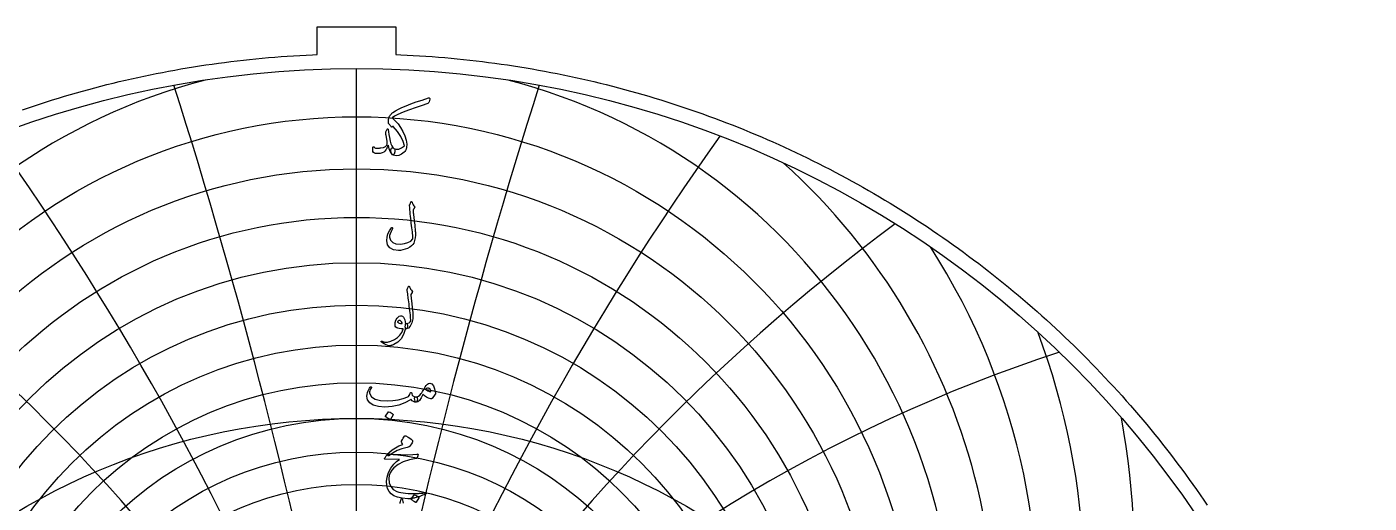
# Model space of a CAD drawing. Header units: millimetres. Extents: x -74 to 74, y -74 to 75.
# Drawn here: x -23.6 to 72.5, y 41.4 to 75.4 of the extents above; entities that cross this region are included whole.
import ezdxf

# ---------------------------------------------------------------- set-up
doc = ezdxf.new("R2010")
doc.units = ezdxf.units.MM
for name, color, linetype in [('CUT_OUTER', 1, 'Continuous'), ('ENGRAVE', 7, 'Continuous'), ('ENGRAVE_FINE', 8, 'Continuous'), ('TEXT', 5, 'Continuous')]:
    doc.layers.add(name, color=color, linetype=linetype)

msp = doc.modelspace()

# ---------------------------------------------------------------- linework, layer by layer
at = {"layer": 'CUT_OUTER'}
msp.add_lwpolyline([(-23.9127, 69.5092), (-23.4858, 69.6546), (-23.058, 69.7974), (-22.6293, 69.9376), (-22.1997, 70.0751), (-21.7693, 70.21), (-21.3381, 70.3423), (-20.9061, 70.4719), (-20.4733, 70.5988), (-20.0397, 70.7231), (-19.6054, 70.8448), (-19.1703, 70.9637), (-18.7345, 71.08), (-18.298, 71.1936), (-17.8609, 71.3046), (-17.423, 71.4128), (-16.9845, 71.5184), (-16.5454, 71.6213), (-16.1056, 71.7214), (-15.6652, 71.8189), (-15.2242, 71.9137), (-14.7827, 72.0057), (-14.3406, 72.0951), (-13.898, 72.1817), (-13.4548, 72.2656), (-13.0111, 72.3468), (-12.567, 72.4253), (-12.1224, 72.501), (-11.6773, 72.5741), (-11.2317, 72.6443), (-10.7858, 72.7119), (-10.3394, 72.7767), (-9.8927, 72.8388), (-9.4456, 72.8981), (-8.9981, 72.9547), (-8.5503, 73.0085), (-8.1022, 73.0596), (-7.6537, 73.108), (-7.205, 73.1535), (-6.756, 73.1964), (-6.3067, 73.2364), (-5.8573, 73.2738), (-5.4075, 73.3083), (-4.9576, 73.3401), (-4.5075, 73.3692), (-4.0573, 73.3954), (-3.6068, 73.419), (-3.1563, 73.4397), (-2.8175, 73.4532), (-2.8175, 75.4395), (2.8175, 75.4395), (2.8175, 73.4532), (3.1563, 73.4397), (3.6068, 73.419), (4.0573, 73.3954), (4.5075, 73.3692), (4.9576, 73.3401), (5.4075, 73.3083), (5.8573, 73.2738), (6.3067, 73.2364), (6.756, 73.1964), (7.205, 73.1535), (7.6537, 73.108), (8.1022, 73.0596), (8.5503, 73.0085), (8.9981, 72.9547), (9.4456, 72.8981), (9.8927, 72.8388), (10.3394, 72.7767), (10.7858, 72.7119), (11.2317, 72.6443), (11.6773, 72.5741), (12.1224, 72.501), (12.567, 72.4253), (13.0111, 72.3468), (13.4548, 72.2656), (13.898, 72.1817), (14.3406, 72.0951), (14.7827, 72.0057), (15.2242, 71.9137), (15.6652, 71.8189), (16.1056, 71.7214), (16.5454, 71.6213), (16.9845, 71.5184), (17.423, 71.4128), (17.8609, 71.3046), (18.298, 71.1936), (18.7345, 71.08), (19.1703, 70.9637), (19.6054, 70.8448), (20.0397, 70.7231), (20.4733, 70.5988), (20.9061, 70.4719), (21.3381, 70.3423), (21.7693, 70.21), (22.1997, 70.0751), (22.6293, 69.9376), (23.058, 69.7974), (23.4858, 69.6546), (23.9127, 69.5092), (24.3388, 69.3612), (24.7639, 69.2106), (25.1881, 69.0573), (25.6114, 68.9014), (26.0337, 68.743), (26.455, 68.582), (26.8753, 68.4184), (27.2946, 68.2522), (27.7129, 68.0834), (28.1301, 67.9121), (28.5463, 67.7382), (28.9614, 67.5618), (29.3754, 67.3828), (29.7883, 67.2013), (30.2001, 67.0172), (30.6107, 66.8307), (31.0202, 66.6416), (31.4285, 66.45), (31.8356, 66.2559), (32.2416, 66.0593), (32.6463, 65.8602), (33.0498, 65.6587), (33.4521, 65.4547), (33.853, 65.2482), (34.2528, 65.0392), (34.6512, 64.8278), (35.0483, 64.614), (35.4441, 64.3977), (35.8386, 64.179), (36.2317, 63.9579), (36.6235, 63.7344), (37.0138, 63.5085), (37.4028, 63.2802), (37.7904, 63.0495), (38.1766, 62.8164), (38.5613, 62.581), (38.9445, 62.3432), (39.3263, 62.1031), (39.7067, 61.8606), (40.0855, 61.6158), (40.4628, 61.3687), (40.8386, 61.1193), (41.2128, 60.8675), (41.5855, 60.6135), (41.9567, 60.3572), (42.3262, 60.0986), (42.6942, 59.8378), (43.0605, 59.5747), (43.4253, 59.3093), (43.7884, 59.0418), (44.1498, 58.772), (44.5096, 58.5), (44.8677, 58.2258), (45.2241, 57.9494), (45.5789, 57.6708), (45.9319, 57.39), (46.2831, 57.1071), (46.6327, 56.8221), (46.9804, 56.5349), (47.3264, 56.2455), (47.6707, 55.9541), (48.0131, 55.6605), (48.3537, 55.3649), (48.6925, 55.0671), (49.0295, 54.7673), (49.3646, 54.4655), (49.6979, 54.1615), (50.0293, 53.8556), (50.3588, 53.5476), (50.6864, 53.2376), (51.0121, 52.9256), (51.3359, 52.6116), (51.6577, 52.2956), (51.9777, 51.9777), (52.2956, 51.6577), (52.6116, 51.3359), (52.9256, 51.0121), (53.2376, 50.6864), (53.5476, 50.3588), (53.8556, 50.0293), (54.1615, 49.6979), (54.4655, 49.3646), (54.7673, 49.0295), (55.0671, 48.6925), (55.3649, 48.3537), (55.6605, 48.0131), (55.9541, 47.6707), (56.2455, 47.3264), (56.5349, 46.9804), (56.8221, 46.6327), (57.1071, 46.2831), (57.39, 45.9319), (57.6708, 45.5789), (57.9494, 45.2241), (58.2258, 44.8677), (58.5, 44.5096), (58.772, 44.1498), (59.0418, 43.7884), (59.3093, 43.4253), (59.5747, 43.0605), (59.8378, 42.6942), (60.0986, 42.3262), (60.3572, 41.9567), (60.6135, 41.5855), (60.8675, 41.2128)], dxfattribs=at)
at = {"layer": 'ENGRAVE'}
msp.add_lwpolyline([(0, -72.45), (0, 72.45)], dxfattribs=at)
for centre, radius in [((0, 0), 72.45), ((0, 25.5268), 33.0382), ((0, 0), 47.425), ((0, 21.8814), 23.1233)]:
    msp.add_circle(centre, radius, dxfattribs=at)
msp.add_arc((0, 31.6713), 45.7192, 131.894956, 48.105044, dxfattribs=at)
at = {"layer": 'ENGRAVE_FINE'}
for centre, radius in [((0, 28.809), 40.1948), ((0, 27.5972), 37.6777), ((0, 26.5079), 35.2976), ((0, 24.642), 30.8856), ((0, 23.8431), 28.8277), ((0, 23.1215), 26.854), ((0, 22.4698), 24.9552), ((0, 21.3508), 21.3508)]:
    msp.add_circle(centre, radius, dxfattribs=at)
for centre, radius, start, end in [((0, 30.1603), 42.8678, 104.652903, 75.347097), ((-401.9552, -52.6708), 408.1561, 4.461368, 17.676322), ((-401.9552, -52.6708), 408.1561, 4.461368, 17.676322), ((401.9552, -52.6708), 408.1561, 162.323678, 175.538632), ((401.9552, -52.6708), 408.1561, 162.323678, 175.538632), ((-194.729, -52.6708), 207.2263, 8.977692, 35.48643), ((-194.729, -52.6708), 207.2263, 8.977692, 35.48643), ((194.729, -52.6708), 207.2263, 144.51357, 171.022308), ((194.729, -52.6708), 207.2263, 144.51357, 171.022308), ((-122.7601, -52.6708), 141.7511, 13.606314, 53.548789), ((-122.7601, -52.6708), 141.7511, 13.606314, 53.548789), ((122.7601, -52.6708), 141.7511, 126.451211, 166.393686), ((122.7601, -52.6708), 141.7511, 126.451211, 166.393686), ((0, 33.3666), 48.7759, 147.339419, 32.660581), ((0, 35.276), 52.07, 159.38698, 20.61302), ((-84.4662, -52.6708), 110.2628, 18.409528, 71.93986), ((-84.4662, -52.6708), 110.2628, 18.409528, 71.93986), ((84.4662, -52.6708), 110.2628, 108.06014, 161.590472), ((84.4662, -52.6708), 110.2628, 108.06014, 161.590472), ((0, 37.436), 55.6408, 169.605342, 10.394658)]:
    msp.add_arc(centre, radius, start, end, dxfattribs=at)
at = {"layer": 'TEXT'}
for points in [[(5.1523, 70.3508), (5.1957, 70.3586), (5.223, 70.3476), (5.2343, 70.3179), (5.2294, 70.2694), (5.1823, 70.0809), (5.1679, 70.0327), (5.1502, 69.9952), (5.1293, 69.9684), (5.1052, 69.9524), (4.6226, 69.7942), (4.1861, 69.6455), (3.7957, 69.5061), (3.4513, 69.3761), (3.1535, 69.2549), (2.9029, 69.142), (2.6993, 69.0374), (2.543, 68.9412), (2.7625, 68.7269), (2.9629, 68.4913), (3.1439, 68.2342), (3.3056, 67.9557), (3.4534, 67.6311), (3.5456, 67.3301), (3.582, 67.0527), (3.5627, 66.7988), (3.5338, 66.6848), (3.4984, 66.591), (3.4567, 66.5177), (3.4085, 66.4646), (3.2082, 66.3275), (3.0143, 66.2461), (2.8268, 66.2204), (2.6458, 66.2504), (2.5681, 66.2906), (2.5108, 66.3554), (2.4739, 66.4448), (2.4573, 66.5589), (2.4581, 66.6499), (2.4733, 66.7174), (2.5031, 66.7613), (2.5472, 66.7817), (2.5695, 66.7806), (2.5976, 66.7731), (2.6316, 66.7592), (2.6715, 66.7388), (2.8359, 66.6826), (3.0164, 66.6939), (3.213, 66.7726), (3.4256, 66.9188), (3.3319, 67.2426), (3.1664, 67.584), (2.9291, 67.9431), (2.6201, 68.3199), (2.6112, 68.3261), (2.6019, 68.3274), (2.592, 68.3239), (2.5815, 68.3156), (2.5344, 68.277), (2.5234, 68.2693), (2.5119, 68.2674), (2.4998, 68.2714), (2.4873, 68.2813), (2.2816, 68.5127), (2.2768, 68.5304), (2.2752, 68.5705), (2.2768, 68.6332), (2.2816, 68.7184), (2.2896, 68.8089), (2.3009, 68.8833), (2.3153, 68.9417), (2.333, 68.984), (2.3634, 69.0378), (2.3946, 69.0879), (2.4266, 69.1343), (2.4594, 69.1768), (2.493, 69.2159), (2.5274, 69.2518), (2.5626, 69.2845), (2.5987, 69.3139), (2.7735, 69.4276), (2.9896, 69.5458), (3.247, 69.6686), (3.5456, 69.796), (3.8854, 69.9279), (4.2665, 70.0643), (4.6888, 70.2053), (5.1523, 70.3508)], [(2.5515, 66.3018), (2.4682, 66.3886), (2.3941, 66.5246), (2.329, 66.7099), (2.273, 66.9445), (2.2653, 66.9702), (2.2548, 66.9745), (2.2417, 66.9574), (2.2259, 66.9188), (2.2126, 66.8825), (2.1986, 66.8465), (2.1837, 66.8107), (2.168, 66.7753), (2.1518, 66.7401), (2.1354, 66.7051), (2.1186, 66.6704), (2.1016, 66.636), (2.0304, 66.5418), (1.9367, 66.4689), (1.8205, 66.4175), (1.6817, 66.3875), (1.5468, 66.3736), (1.4332, 66.3704), (1.3411, 66.3779), (1.2704, 66.3961), (1.2072, 66.4405), (1.1676, 66.5225), (1.1515, 66.6419), (1.159, 66.7988), (1.1649, 66.8253), (1.174, 66.8449), (1.1863, 66.8575), (1.2019, 66.8631), (1.2195, 66.8634), (1.234, 66.8599), (1.2452, 66.8527), (1.2533, 66.8417), (1.2776, 66.8077), (1.3122, 66.7828), (1.3569, 66.767), (1.4118, 66.7603), (1.443, 66.7587), (1.4766, 66.7581), (1.5126, 66.7587), (1.5511, 66.7603), (1.5916, 66.7629), (1.6341, 66.7667), (1.6784, 66.7715), (1.7246, 66.7774), (1.9163, 66.8186), (2.0588, 66.8824), (2.152, 66.9686), (2.1959, 67.0773), (2.1936, 67.1006), (2.1911, 67.1277), (2.1883, 67.1585), (2.1852, 67.193), (2.1813, 67.2316), (2.1761, 67.2744), (2.1695, 67.3216), (2.1616, 67.373), (2.1533, 67.4253), (2.1456, 67.4753), (2.1383, 67.5228), (2.1316, 67.5679), (2.1249, 67.6106), (2.1177, 67.6509), (2.1099, 67.6888), (2.1016, 67.7243), (2.0896, 67.7926), (2.0834, 67.8475), (2.0832, 67.889), (2.0888, 67.9171), (2.1788, 68.1142), (2.186, 68.1236), (2.1948, 68.1303), (2.2053, 68.1343), (2.2173, 68.1357), (2.2291, 68.1335), (2.2387, 68.1271), (2.2462, 68.1164), (2.2516, 68.1014), (2.2789, 67.9337), (2.3137, 67.7393), (2.356, 67.5181), (2.4058, 67.2701), (2.4562, 67.0747), (2.5172, 66.9209), (2.589, 66.809), (2.6715, 66.7388), (2.7015, 66.7142), (2.7229, 66.6789), (2.7358, 66.6328), (2.7401, 66.576), (2.7355, 66.5005), (2.7218, 66.4325), (2.6991, 66.372), (2.6672, 66.3189), (2.6439, 66.2938), (2.6169, 66.2825), (2.5861, 66.2852), (2.5515, 66.3018)], [(3.8798, 62.904), (3.8873, 62.9171), (3.8969, 62.9264), (3.9087, 62.9321), (3.9226, 62.9339), (3.9365, 62.9315), (3.9483, 62.9243), (3.958, 62.9123), (3.9655, 62.8954), (4.0054, 62.7971), (4.0479, 62.7122), (4.0932, 62.6407), (4.1411, 62.5826), (4.1553, 62.5617), (4.1594, 62.5376), (4.1532, 62.5103), (4.1369, 62.4798), (4.1264, 62.465), (4.1165, 62.4508), (4.1071, 62.4372), (4.0983, 62.4241), (4.09, 62.4117), (4.0822, 62.4005), (4.075, 62.3903), (4.0683, 62.3812), (4.0571, 62.3646), (4.049, 62.3448), (4.0442, 62.3218), (4.0426, 62.2955), (4.0477, 62.2215), (4.0544, 62.1407), (4.0627, 62.0533), (4.0726, 61.9592), (4.0838, 61.8584), (4.0962, 61.7508), (4.1095, 61.6366), (4.124, 61.5157), (4.1402, 61.3951), (4.1545, 61.2817), (4.167, 61.1755), (4.1776, 61.0765), (4.1865, 60.9845), (4.1942, 60.8993), (4.2005, 60.8207), (4.2054, 60.7488), (4.211, 60.5359), (4.1936, 60.3342), (4.1532, 60.1438), (4.0897, 59.9647), (4.0279, 59.8594), (3.9323, 59.7622), (3.8029, 59.673), (3.6398, 59.5919), (3.4631, 59.5247), (3.2971, 59.4773), (3.1417, 59.4497), (2.9971, 59.4419), (2.6351, 59.4917), (2.3759, 59.6283), (2.2195, 59.8517), (2.1659, 60.1618), (2.1846, 60.3929), (2.2452, 60.6191), (2.3475, 60.8406), (2.4915, 61.0573), (2.5025, 61.0698), (2.514, 61.0776), (2.5261, 61.0806), (2.5387, 61.0787), (2.5521, 61.0736), (2.5622, 61.0669), (2.5692, 61.0586), (2.5729, 61.0487), (2.5756, 61.034), (2.5751, 61.0198), (2.5713, 61.0061), (2.5644, 60.993), (2.4661, 60.8015), (2.3983, 60.6384), (2.3611, 60.5037), (2.3544, 60.3974), (2.4259, 60.1685), (2.5804, 60.0086), (2.818, 59.9178), (3.1385, 59.8961), (3.4275, 59.9274), (3.673, 60), (3.8752, 60.1138), (4.034, 60.2689), (4.0307, 60.3437), (4.0249, 60.4312), (4.0168, 60.5312), (4.0062, 60.6438), (3.9929, 60.7692), (3.9767, 60.9078), (3.9576, 61.0595), (3.9355, 61.2244), (3.9146, 61.3944), (3.8948, 61.5618), (3.876, 61.7265), (3.8584, 61.8885), (3.842, 62.0478), (3.8273, 62.2045), (3.8142, 62.3585), (3.8027, 62.5098), (3.7855, 62.6554), (3.7863, 62.672), (3.7887, 62.6876), (3.7927, 62.702), (3.7984, 62.7154)], [(3.6206, 56.6498), (3.6495, 56.7197), (3.672, 56.7752), (3.688, 56.8161), (3.6977, 56.8426), (3.7052, 56.8595), (3.7148, 56.8716), (3.7266, 56.8788), (3.7405, 56.8812), (3.7563, 56.8785), (3.7694, 56.8705), (3.7799, 56.8571), (3.7877, 56.8384), (3.8233, 56.7465), (3.8659, 56.6638), (3.9154, 56.5901), (3.9719, 56.5256), (3.9877, 56.505), (3.9922, 56.4817), (3.9856, 56.4557), (3.9676, 56.427), (3.8733, 56.2942), (3.8798, 56.2348), (3.8862, 56.1764), (3.8926, 56.1191), (3.8991, 56.0628), (3.9055, 56.0077), (3.9119, 55.9536), (3.9183, 55.9006), (3.9248, 55.8486), (3.9839, 55.3676), (4.0201, 54.9917), (4.0332, 54.7207), (4.0233, 54.5546), (3.9424, 54.2534), (3.8369, 54.0308), (3.7068, 53.887), (3.552, 53.822), (3.5477, 53.822), (3.5434, 53.822), (3.5391, 53.822), (3.5349, 53.822), (3.5094, 53.8461), (3.4931, 53.9012), (3.4859, 53.9874), (3.4877, 54.1047), (3.4917, 54.1481), (3.5038, 54.1797), (3.5239, 54.1995), (3.552, 54.2076), (3.6607, 54.2293), (3.7512, 54.2686), (3.8235, 54.3257), (3.8776, 54.4004), (3.874, 54.4901), (3.8675, 54.5921), (3.858, 54.7065), (3.8455, 54.8331), (3.8304, 54.9716), (3.8128, 55.1213), (3.7929, 55.2822), (3.7705, 55.4544), (3.7499, 55.6237), (3.7309, 55.7758), (3.7135, 55.9107), (3.6977, 56.0286), (3.684, 56.1293), (3.673, 56.2128), (3.6647, 56.2792), (3.6591, 56.3285), (3.6163, 56.5727), (3.6149, 56.5968), (3.6152, 56.6177), (3.6171, 56.6354), (3.6206, 56.6498)], [(3.4663, 53.7748), (3.3659, 53.4221), (3.1974, 53.1268), (2.961, 52.8887), (2.6565, 52.7079), (2.6139, 52.6896), (2.5719, 52.6731), (2.5304, 52.6585), (2.4894, 52.6458), (2.4492, 52.6352), (2.4101, 52.6271), (2.3721, 52.6213), (2.3351, 52.618), (2.243, 52.6311), (2.1209, 52.679), (1.9688, 52.7618), (1.7867, 52.8793), (1.7672, 52.8962), (1.7556, 52.9125), (1.7522, 52.9283), (1.7567, 52.9436), (1.7669, 52.9554), (1.7803, 52.9607), (1.7969, 52.9597), (1.8167, 52.9522), (2.006, 52.8908), (2.2184, 52.8911), (2.4538, 52.953), (2.7122, 53.0764), (2.9232, 53.2197), (3.0978, 53.3881), (3.236, 53.5817), (3.3378, 53.8005), (3.337, 53.8083), (3.3346, 53.8145), (3.3305, 53.819), (3.3249, 53.822), (3.1774, 53.8305), (3.0518, 53.8477), (2.9481, 53.8734), (2.8664, 53.9076), (2.8033, 53.9607), (2.7636, 54.034), (2.7475, 54.1278), (2.755, 54.2418), (2.7575, 54.257), (2.7604, 54.2724), (2.7639, 54.288), (2.7679, 54.304), (2.7725, 54.3204), (2.7775, 54.3377), (2.7832, 54.3558), (2.7893, 54.3747), (2.8397, 54.4971), (2.9007, 54.5985), (2.9725, 54.6792), (3.055, 54.7389), (3.1393, 54.7715), (3.2167, 54.771), (3.2872, 54.7373), (3.3506, 54.6703), (3.4061, 54.5771), (3.4481, 54.4689), (3.4767, 54.3458), (3.492, 54.2076), (3.5004, 54.2077), (3.5086, 54.2081), (3.5165, 54.2088), (3.5241, 54.2097), (3.5318, 54.2107), (3.5397, 54.2113), (3.5478, 54.2117), (3.5563, 54.2119), (3.5852, 54.2057), (3.6077, 54.1872), (3.6238, 54.1564), (3.6334, 54.1133), (3.6374, 54.0659), (3.6366, 54.018), (3.631, 53.9695), (3.6206, 53.9205), (3.6069, 53.8774), (3.5916, 53.8466), (3.5748, 53.8281), (3.5563, 53.822), (3.4749, 53.822), (3.4743, 53.8142), (3.4727, 53.8037), (3.4701, 53.7906), (3.4663, 53.7748)], [(3.2606, 54.2547), (3.2157, 54.3332), (3.1664, 54.3886), (3.1128, 54.421), (3.055, 54.4304), (3.0204, 54.4213), (2.9896, 54.4068), (2.9626, 54.387), (2.9393, 54.3618), (2.9318, 54.3484), (2.9307, 54.334), (2.9361, 54.3184), (2.9479, 54.3018), (2.992, 54.263), (3.056, 54.2365), (3.1399, 54.2223), (3.2435, 54.2204), (3.2542, 54.2226), (3.2606, 54.229), (3.2628, 54.2397), (3.2606, 54.2547)], [(0.9769, 49.6645), (0.9922, 49.6811), (1.008, 49.688), (1.0243, 49.6853), (1.0412, 49.673), (1.054, 49.657), (1.0583, 49.6388), (1.054, 49.6184), (1.0412, 49.5959), (0.9758, 49.4947), (0.9341, 49.401), (0.9158, 49.3147), (0.9212, 49.236), (1.0554, 48.9773), (1.3165, 48.7968), (1.7045, 48.6945), (2.2195, 48.6704), (2.6016, 48.6985), (2.9682, 48.7572), (3.3193, 48.8464), (3.6548, 48.9661), (3.714, 49.0011), (3.763, 49.055), (3.8018, 49.1275), (3.8305, 49.2189), (3.8401, 49.2448), (3.8562, 49.2628), (3.8787, 49.2727), (3.9076, 49.2746), (3.9282, 49.2657), (3.943, 49.2478), (3.9518, 49.2207), (3.9548, 49.1846), (3.9748, 49.0951), (4.0308, 49.0282), (4.1227, 48.9837), (4.2504, 48.9618), (4.2965, 48.9516), (4.3275, 48.9254), (4.3436, 48.883), (4.3447, 48.8247), (4.3291, 48.7159), (4.3082, 48.6383), (4.282, 48.5917), (4.2504, 48.5762), (4.1564, 48.5885), (4.0672, 48.6254), (3.9829, 48.687), (3.9033, 48.7732), (3.8966, 48.7767), (3.8851, 48.7743), (3.8688, 48.766), (3.8476, 48.7518), (3.4481, 48.5269), (3.0121, 48.3662), (2.5397, 48.2698), (2.0309, 48.2377), (1.5607, 48.2698), (1.1954, 48.3662), (0.9351, 48.5269), (0.7798, 48.7518), (0.7445, 48.8774), (0.7327, 49.0057), (0.7445, 49.1366), (0.7798, 49.2703), (0.8275, 49.3945), (0.8762, 49.5016), (0.926, 49.5916), (0.9769, 49.6645)], [(5.2444, 49.9387), (5.3786, 49.891), (5.4897, 49.7566), (5.5778, 49.5354), (5.6429, 49.2274), (5.6453, 49.2052), (5.644, 49.1856), (5.6389, 49.1688), (5.6301, 49.1546), (5.3944, 48.8589), (5.3781, 48.841), (5.3591, 48.83), (5.3374, 48.826), (5.313, 48.8289), (5.1529, 48.8836), (5.0024, 48.9532), (4.8615, 49.0378), (4.7303, 49.1374), (4.6245, 48.8919), (4.5086, 48.7165), (4.3824, 48.6112), (4.2461, 48.5762), (4.2309, 48.5818), (4.2151, 48.5986), (4.1987, 48.6268), (4.1818, 48.6661), (4.1559, 48.7636), (4.1465, 48.8418), (4.1537, 48.9007), (4.1776, 48.9404), (4.1915, 48.9497), (4.2076, 48.9564), (4.2258, 48.9604), (4.2461, 48.9618), (4.3436, 48.9784), (4.4389, 49.0239), (4.5321, 49.0983), (4.6232, 49.2017), (4.6631, 49.2617), (4.7228, 49.3602), (4.8023, 49.4974), (4.9017, 49.673), (4.9793, 49.7893), (5.0623, 49.8723), (5.1507, 49.9221), (5.2444, 49.9387)], [(4.9359, 49.5188), (5.0163, 49.4518), (5.1073, 49.3967), (5.2091, 49.3533), (5.3216, 49.3217), (5.3154, 49.406), (5.2926, 49.4749), (5.2533, 49.5282), (5.1973, 49.5659), (5.1328, 49.5855), (5.0677, 49.5841), (5.0021, 49.5619), (4.9359, 49.5188)], [(2.2752, 47.8863), (2.2805, 47.8917), (2.288, 47.8949), (2.2977, 47.896), (2.3094, 47.8949), (2.3927, 47.8611), (2.4712, 47.8199), (2.5448, 47.7712), (2.6137, 47.7149), (2.6203, 47.7064), (2.6233, 47.6978), (2.6225, 47.6892), (2.6179, 47.6807), (2.4166, 47.355), (2.4091, 47.3473), (2.3994, 47.3454), (2.3876, 47.3494), (2.3737, 47.3593), (2.3617, 47.3679), (2.3426, 47.3807), (2.3167, 47.3979), (2.2837, 47.4193), (2.2433, 47.445), (2.1948, 47.475), (2.1383, 47.5093), (2.0738, 47.5478), (2.0652, 47.5543), (2.0609, 47.5607), (2.0609, 47.5671), (2.0652, 47.5735)], [(3.6163, 45.3482), (3.2419, 45.2504), (2.9114, 45.1243), (2.6249, 44.9698), (2.3823, 44.7869), (2.3451, 44.7588), (2.3105, 44.743), (2.2786, 44.7395), (2.2495, 44.7483), (2.2154, 44.7887), (2.2205, 44.8458), (2.2647, 44.9194), (2.348, 45.0097), (2.5448, 45.173), (2.7711, 45.3203), (3.0269, 45.4515), (3.3121, 45.5667), (3.2306, 45.6867), (3.2154, 45.7166), (3.2082, 45.7466), (3.209, 45.7766), (3.2178, 45.8066), (3.2754, 45.921), (3.3281, 46.0155), (3.3761, 46.0902), (3.4192, 46.1451), (3.4468, 46.1711), (3.4738, 46.1847), (3.5003, 46.1861), (3.5263, 46.1751), (3.6771, 46.09), (3.8037, 46.0101), (3.9063, 45.9357), (3.9848, 45.8666), (4, 45.8444), (4.0072, 45.8163), (4.0064, 45.7823), (3.9976, 45.7424), (3.97, 45.68), (3.9258, 45.6042), (3.865, 45.515), (3.7877, 45.4124), (3.7673, 45.3972), (3.732, 45.3814), (3.6816, 45.365), (3.6163, 45.3482)], [(2.6051, 44.8511), (3.1549, 44.8319), (3.6302, 44.8297), (4.0311, 44.8447), (4.3575, 44.8769), (4.3676, 44.8781), (4.3763, 44.8774), (4.3836, 44.8748), (4.3897, 44.8704), (4.3941, 44.8644), (4.3966, 44.857), (4.3973, 44.8483), (4.3961, 44.8383), (4.3876, 44.7992), (4.3795, 44.7633), (4.3716, 44.7306), (4.3639, 44.7012), (4.3566, 44.6749), (4.3495, 44.6519), (4.3427, 44.6321), (4.3361, 44.6155), (4.3222, 44.589), (4.3061, 44.5694), (4.2879, 44.5568), (4.2675, 44.5512), (3.7727, 44.4615), (3.342, 44.3209), (2.9757, 44.1294), (2.6736, 43.8871), (2.521, 43.7128), (2.4101, 43.5282), (2.341, 43.3336), (2.3137, 43.1287), (2.34, 42.8071), (2.4444, 42.5449), (2.627, 42.3422), (2.8879, 42.1989), (3.0231, 42.1555), (3.1717, 42.1197), (3.3337, 42.0913), (3.5092, 42.0704), (3.6977, 42.0567), (3.8991, 42.05), (4.1133, 42.0503), (4.3404, 42.0575), (4.4211, 42.0621), (4.5005, 42.0672), (4.5786, 42.0728), (4.6553, 42.079), (4.7301, 42.0857), (4.8026, 42.0929), (4.8726, 42.1006), (4.9402, 42.109), (4.9609, 42.11), (4.9756, 42.1047), (4.9844, 42.0929), (4.9874, 42.0747), (4.9858, 42.0535), (4.9809, 42.0372), (4.9729, 42.0257), (4.9617, 42.019), (4.8406, 41.9678), (4.726, 41.9215), (4.6178, 41.88), (4.516, 41.8433), (4.421, 41.8112), (4.3329, 41.7833), (4.2517, 41.7597), (4.1776, 41.7405), (4.1078, 41.7263), (4.0399, 41.7137), (3.9739, 41.7027), (3.9098, 41.6933), (3.8472, 41.6861), (3.786, 41.6816), (3.7262, 41.6797), (3.6677, 41.6805), (3.2681, 41.7115), (2.935, 41.779), (2.6683, 41.8829), (2.468, 42.0233), (2.321, 42.1987), (2.2184, 42.4035), (2.1603, 42.6378), (2.1466, 42.9016), (2.1887, 43.2289), (2.2891, 43.5465), (2.4479, 43.8544), (2.6651, 44.1527), (2.75, 44.243), (2.8461, 44.3295), (2.9535, 44.4122), (3.0721, 44.4912), (2.0352, 44.4998), (2.0103, 44.5105), (1.9999, 44.5298), (2.0039, 44.5576), (2.0224, 44.5941), (2.0572, 44.6471), (2.0888, 44.6948), (2.1172, 44.7371), (2.1423, 44.774), (2.1643, 44.8054), (2.183, 44.8308), (2.1986, 44.8503), (2.2109, 44.864), (2.2387, 44.8664), (2.3137, 44.8651), (2.4358, 44.86), (2.6051, 44.8511)], [(4.1111, 41.9546), (4.1165, 41.9599), (4.124, 41.9631), (4.1336, 41.9642), (4.1454, 41.9631), (4.2287, 41.9294), (4.3072, 41.8882), (4.3808, 41.8394), (4.4496, 41.7832), (4.4563, 41.7746), (4.4593, 41.7661), (4.4585, 41.7575), (4.4539, 41.7489), (4.2525, 41.4233), (4.245, 41.4155), (4.2354, 41.4136), (4.2236, 41.4177), (4.2097, 41.4276), (4.1976, 41.4361), (4.1786, 41.449), (4.1527, 41.4661), (4.1197, 41.4875), (4.0793, 41.5133), (4.0308, 41.5433), (3.9743, 41.5775), (3.9098, 41.6161), (3.9012, 41.6225), (3.8969, 41.6289), (3.8969, 41.6354), (3.9012, 41.6418)]]:
    msp.add_lwpolyline(points, close=True, dxfattribs=at)
msp.add_lwpolyline([(3.1048, 41.348), (3.1128, 41.4061), (3.1942, 41.6375), (3.2031, 41.6619), (3.2124, 41.6793), (3.2223, 41.6897), (3.2328, 41.6932), (3.2456, 41.6865), (3.2585, 41.6664), (3.2714, 41.633), (3.2842, 41.5861), (3.2842, 41.5861), (3.3088, 41.4738), (3.3356, 41.3595)], dxfattribs=at)

doc.saveas('drawing.dxf')
